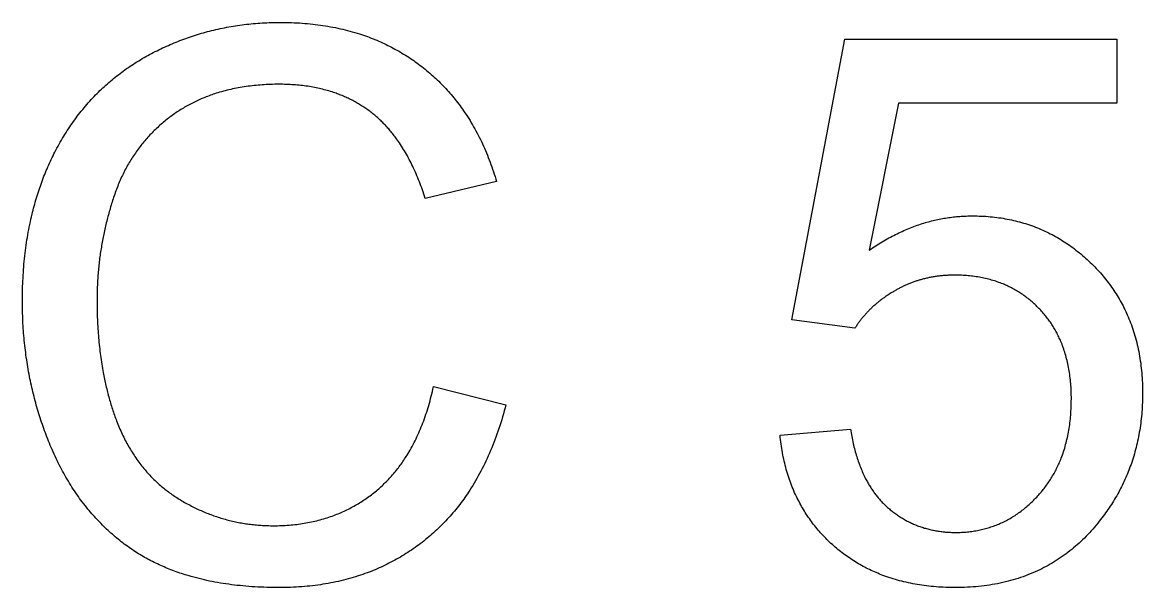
# Model space of a CAD drawing. Extents: x -140 to 139, y -60 to 60.
# Drawn here: x 39.29 to 45.44, y 30.45 to 33.55 of the extents above; entities that cross this region are included whole.
import ezdxf

# ---------------------------------------------------------------- set-up
doc = ezdxf.new("R2010")
doc.units = 0
doc.layers.add('ENGRAVE', color=5, linetype='Continuous')

msp = doc.modelspace()

# ---------------------------------------------------------------- linework, layer by layer
at = {"layer": 'ENGRAVE', "color": 5}
for points in [[(39.9778, 33.369), (39.988, 33.3745), (39.9981, 33.3799), (40.0083, 33.3853), (40.0185, 33.3906), (40.0288, 33.3958), (40.039, 33.4008), (40.0493, 33.4058), (40.0597, 33.4108), (40.07, 33.4156), (40.0804, 33.4203), (40.0909, 33.425), (40.1013, 33.4296), (40.1118, 33.4341), (40.1223, 33.4385), (40.1329, 33.4428), (40.1435, 33.4471), (40.1541, 33.4512), (40.1647, 33.4553), (40.1754, 33.4593), (40.1861, 33.4632), (40.1968, 33.467), (40.2076, 33.4707), (40.2184, 33.4744), (40.2292, 33.4779), (40.2401, 33.4814), (40.251, 33.4848), (40.2619, 33.4881), (40.2728, 33.4913), (40.2837, 33.4945), (40.2946, 33.4975), (40.3057, 33.5005), (40.3169, 33.5034), (40.3284, 33.5063), (40.3401, 33.5091), (40.3519, 33.5119), (40.3637, 33.5146), (40.3755, 33.5172), (40.3874, 33.5196), (40.3992, 33.522), (40.4111, 33.5243), (40.423, 33.5265), (40.4349, 33.5286), (40.4469, 33.5306), (40.4589, 33.5325), (40.471, 33.5343), (40.4831, 33.536), (40.4952, 33.5377), (40.5073, 33.5392), (40.5195, 33.5407), (40.5317, 33.542), (40.544, 33.5433), (40.5563, 33.5444), (40.5686, 33.5455), (40.581, 33.5465), (40.5933, 33.5474), (40.6058, 33.5482), (40.6182, 33.5489), (40.6307, 33.5495), (40.6432, 33.55), (40.6558, 33.5504), (40.6684, 33.5507), (40.681, 33.5509), (40.6937, 33.551), (40.7063, 33.5512)], [(40.7063, 33.5512), (40.7214, 33.551), (40.7365, 33.5508), (40.7516, 33.5505), (40.7665, 33.5501), (40.7813, 33.5496), (40.7961, 33.5488), (40.8108, 33.548), (40.8253, 33.547), (40.8399, 33.5459), (40.8543, 33.5446), (40.8686, 33.5433), (40.8829, 33.5418), (40.8971, 33.5401), (40.9112, 33.5384), (40.9252, 33.5365), (40.9391, 33.5344), (40.953, 33.5323), (40.9667, 33.53), (40.9804, 33.5276), (40.9941, 33.525), (41.0076, 33.5223), (41.0211, 33.5195), (41.0344, 33.5166), (41.0477, 33.5135), (41.0608, 33.5104), (41.0738, 33.5071), (41.0869, 33.5036), (41.1, 33.4999), (41.1132, 33.4961), (41.1262, 33.4921), (41.1389, 33.4882), (41.151, 33.4843), (41.1623, 33.4805), (41.1729, 33.4768), (41.1832, 33.4731), (41.1934, 33.4693), (41.2037, 33.4653), (41.214, 33.4613), (41.2244, 33.4571), (41.2348, 33.4528), (41.2451, 33.4484), (41.2552, 33.4439), (41.2653, 33.4394), (41.2753, 33.4348), (41.2852, 33.43), (41.2952, 33.4252), (41.305, 33.4202), (41.3148, 33.4152), (41.3246, 33.4101), (41.3342, 33.4049), (41.3439, 33.3996), (41.3534, 33.3942), (41.3629, 33.3887), (41.3723, 33.3831), (41.3817, 33.3774), (41.3911, 33.3716), (41.4003, 33.3658), (41.4095, 33.3598), (41.4187, 33.3537), (41.4278, 33.3476), (41.4368, 33.3413), (41.4457, 33.3349), (41.4546, 33.3284), (41.4635, 33.322)], [(43.5119, 31.9181), (43.8025, 33.4591)], [(43.8025, 33.4591), (45.2943, 33.4591)], [(45.2943, 33.4591), (45.2943, 33.1071)], [(39.4683, 32.839), (39.4741, 32.8501), (39.48, 32.8612), (39.4859, 32.8722), (39.4919, 32.8831), (39.498, 32.8939), (39.5042, 32.9046), (39.5105, 32.9152), (39.5168, 32.9258), (39.5232, 32.9362), (39.5297, 32.9466), (39.5363, 32.9569), (39.5429, 32.9671), (39.5496, 32.9772), (39.5564, 32.9872), (39.5633, 32.9971), (39.5702, 33.007), (39.5772, 33.0167), (39.5843, 33.0264), (39.5915, 33.036), (39.5988, 33.0455), (39.6061, 33.0549), (39.6135, 33.0642), (39.621, 33.0735), (39.6285, 33.0826), (39.6361, 33.0917), (39.6438, 33.1006), (39.6516, 33.1095), (39.6595, 33.1183), (39.6675, 33.1271), (39.6756, 33.1358), (39.6837, 33.1444), (39.6917, 33.1527), (39.6997, 33.1608), (39.7076, 33.1687), (39.7156, 33.1765), (39.7236, 33.1842), (39.7317, 33.1918), (39.7399, 33.1994), (39.7482, 33.2069), (39.7566, 33.2144), (39.765, 33.2217), (39.7735, 33.229), (39.782, 33.2362), (39.7907, 33.2433), (39.7994, 33.2503), (39.8081, 33.2573), (39.817, 33.2642), (39.8259, 33.271), (39.8348, 33.2777), (39.8439, 33.2843), (39.853, 33.2909), (39.8622, 33.2974), (39.8714, 33.3038), (39.8808, 33.3101), (39.8902, 33.3164), (39.8996, 33.3225), (39.9092, 33.3286), (39.9187, 33.3347), (39.9284, 33.3406), (39.9382, 33.3464), (39.948, 33.3522), (39.9579, 33.3578), (39.9679, 33.3634), (39.9778, 33.369)], [(41.4635, 33.322), (41.4724, 33.3151), (41.4813, 33.3083), (41.4901, 33.3014), (41.4989, 33.2944), (41.5076, 33.2873), (41.5161, 33.2802), (41.5246, 33.2729), (41.533, 33.2656), (41.5413, 33.2582), (41.5496, 33.2507), (41.5578, 33.2431), (41.5659, 33.2355), (41.5739, 33.2277), (41.5818, 33.2199), (41.5896, 33.212), (41.5974, 33.2041), (41.6051, 33.196), (41.6127, 33.1879), (41.6202, 33.1797), (41.6277, 33.1714), (41.635, 33.163), (41.6423, 33.1546), (41.6495, 33.146), (41.6566, 33.1374), (41.6637, 33.1287), (41.6707, 33.1198), (41.6776, 33.111), (41.6843, 33.1021), (41.6909, 33.0933), (41.6975, 33.0844), (41.704, 33.0752), (41.7108, 33.0656), (41.7177, 33.0554), (41.7248, 33.0448), (41.732, 33.0339), (41.739, 33.0228), (41.7459, 33.0118), (41.7526, 33.0007), (41.7592, 32.9896), (41.7657, 32.9784), (41.7721, 32.967), (41.7784, 32.9556), (41.7846, 32.944), (41.7907, 32.9323), (41.7967, 32.9205), (41.8026, 32.9086), (41.8084, 32.8967), (41.8141, 32.8846), (41.8197, 32.8724), (41.8251, 32.8601), (41.8305, 32.8477), (41.8358, 32.8352), (41.841, 32.8226), (41.8461, 32.8099), (41.851, 32.7971), (41.8559, 32.7842), (41.8607, 32.7712), (41.8654, 32.7582), (41.8699, 32.7449), (41.8744, 32.7316), (41.8787, 32.7182), (41.8829, 32.7046), (41.8871, 32.691), (41.8912, 32.6774)], [(40.6982, 33.2115), (40.6864, 33.2113), (40.6747, 33.2112), (40.663, 33.211), (40.6514, 33.2107), (40.6398, 33.2103), (40.6284, 33.2097), (40.617, 33.2091), (40.6056, 33.2084), (40.5944, 33.2075), (40.5832, 33.2066), (40.572, 33.2056), (40.561, 33.2045), (40.55, 33.2033), (40.539, 33.202), (40.5281, 33.2006), (40.5173, 33.1991), (40.5066, 33.1975), (40.4959, 33.1958), (40.4853, 33.194), (40.4748, 33.1921), (40.4643, 33.1901), (40.4538, 33.188), (40.4435, 33.1858), (40.4333, 33.1835), (40.4231, 33.1812), (40.413, 33.1787), (40.4029, 33.1762), (40.3928, 33.1735), (40.3826, 33.1706), (40.3724, 33.1677), (40.3626, 33.1647), (40.3534, 33.1618), (40.3448, 33.1591), (40.3368, 33.1564), (40.3292, 33.1537), (40.3216, 33.151), (40.3139, 33.1482), (40.3061, 33.1453), (40.2982, 33.1423), (40.2905, 33.1392), (40.2828, 33.136), (40.2751, 33.1328), (40.2676, 33.1296), (40.2601, 33.1262), (40.2526, 33.1229), (40.2452, 33.1194), (40.2378, 33.1159), (40.2304, 33.1123), (40.2231, 33.1086), (40.2159, 33.1049), (40.2087, 33.1011), (40.2015, 33.0972), (40.1944, 33.0933), (40.1873, 33.0893), (40.1803, 33.0852), (40.1733, 33.0811), (40.1663, 33.0769), (40.1594, 33.0727), (40.1526, 33.0683), (40.1458, 33.0639), (40.1391, 33.0595), (40.1324, 33.0549), (40.1257, 33.0503), (40.119, 33.0457)], [(41.1975, 33.0621), (41.1918, 33.0662), (41.1861, 33.0704), (41.1804, 33.0745), (41.1747, 33.0785), (41.1689, 33.0825), (41.1631, 33.0863), (41.1572, 33.0902), (41.1513, 33.0939), (41.1453, 33.0977), (41.1393, 33.1013), (41.1333, 33.1049), (41.1272, 33.1085), (41.1211, 33.1119), (41.1149, 33.1153), (41.1087, 33.1187), (41.1025, 33.122), (41.0962, 33.1252), (41.0898, 33.1284), (41.0835, 33.1315), (41.0771, 33.1346), (41.0706, 33.1376), (41.0642, 33.1405), (41.0576, 33.1434), (41.051, 33.1462), (41.0443, 33.149), (41.0376, 33.1517), (41.0309, 33.1544), (41.0243, 33.1569), (41.0178, 33.1594), (41.0112, 33.1618), (41.0043, 33.1642), (40.997, 33.1666), (40.989, 33.1692), (40.9806, 33.1719), (40.9718, 33.1746), (40.963, 33.1772), (40.9542, 33.1796), (40.9455, 33.1819), (40.9368, 33.1841), (40.928, 33.1863), (40.9192, 33.1883), (40.9102, 33.1903), (40.9012, 33.1922), (40.8921, 33.194), (40.883, 33.1957), (40.8738, 33.1973), (40.8645, 33.1988), (40.8552, 33.2003), (40.8459, 33.2016), (40.8364, 33.2029), (40.827, 33.2041), (40.8174, 33.2052), (40.8078, 33.2062), (40.7981, 33.2071), (40.7884, 33.2079), (40.7786, 33.2087), (40.7688, 33.2093), (40.7589, 33.2099), (40.7489, 33.2104), (40.7389, 33.2108), (40.7288, 33.211), (40.7186, 33.2112), (40.7084, 33.2114), (40.6982, 33.2115)], [(41.5003, 32.5853), (41.4965, 32.597), (41.4926, 32.6087), (41.4887, 32.6203), (41.4847, 32.6318), (41.4806, 32.6432), (41.4765, 32.6544), (41.4723, 32.6656), (41.4681, 32.6765), (41.4638, 32.6874), (41.4594, 32.6982), (41.4549, 32.7088), (41.4505, 32.7194), (41.4459, 32.7298), (41.4413, 32.7401), (41.4366, 32.7503), (41.4318, 32.7603), (41.427, 32.7702), (41.4222, 32.7801), (41.4172, 32.7898), (41.4122, 32.7994), (41.4072, 32.8089), (41.402, 32.8183), (41.3968, 32.8275), (41.3916, 32.8366), (41.3864, 32.8455), (41.3811, 32.8543), (41.3757, 32.8631), (41.3701, 32.8719), (41.3642, 32.8808), (41.3584, 32.8896), (41.3527, 32.8979), (41.3475, 32.9054), (41.3428, 32.9119), (41.3386, 32.9177), (41.3346, 32.9231), (41.3305, 32.9284), (41.3264, 32.9338), (41.322, 32.9393), (41.3176, 32.9449), (41.3131, 32.9504), (41.3086, 32.9558), (41.3041, 32.9611), (41.2996, 32.9663), (41.2951, 32.9715), (41.2905, 32.9766), (41.2859, 32.9816), (41.2813, 32.9866), (41.2766, 32.9916), (41.2719, 32.9964), (41.2672, 33.0012), (41.2624, 33.006), (41.2576, 33.0107), (41.2528, 33.0153), (41.2479, 33.0198), (41.243, 33.0243), (41.2381, 33.0288), (41.2331, 33.0332), (41.2281, 33.0375), (41.2231, 33.0417), (41.218, 33.0459), (41.2129, 33.05), (41.2078, 33.0541), (41.2026, 33.0581), (41.1975, 33.0621)], [(44.0972, 33.1071), (43.9355, 32.3008)], [(45.2943, 33.1071), (44.0972, 33.1071)], [(40.119, 33.0457), (40.112, 33.0406), (40.105, 33.0354), (40.0981, 33.0302), (40.0912, 33.025), (40.0844, 33.0196), (40.0777, 33.0143), (40.071, 33.0088), (40.0644, 33.0033), (40.0579, 32.9978), (40.0514, 32.9922), (40.045, 32.9866), (40.0386, 32.9809), (40.0323, 32.9751), (40.0261, 32.9693), (40.02, 32.9635), (40.0139, 32.9575), (40.0079, 32.9516), (40.0019, 32.9455), (39.996, 32.9395), (39.9902, 32.9333), (39.9844, 32.9272), (39.9787, 32.9209), (39.9731, 32.9146), (39.9675, 32.9083), (39.962, 32.9019), (39.9565, 32.8954), (39.9511, 32.8889), (39.9458, 32.8824), (39.9406, 32.8758), (39.9355, 32.8692), (39.9303, 32.8625), (39.9252, 32.8556), (39.9201, 32.8486), (39.915, 32.8414), (39.9099, 32.8342), (39.9049, 32.8269), (39.9, 32.8195), (39.8951, 32.8121), (39.8904, 32.8047), (39.8857, 32.7972), (39.881, 32.7896), (39.8765, 32.782), (39.872, 32.7743), (39.8675, 32.7666), (39.8632, 32.7588), (39.8589, 32.7509), (39.8547, 32.743), (39.8505, 32.735), (39.8465, 32.727), (39.8425, 32.7189), (39.8385, 32.7108), (39.8346, 32.7026), (39.8309, 32.6943), (39.8271, 32.686), (39.8235, 32.6776), (39.8199, 32.6692), (39.8163, 32.6607), (39.8129, 32.6521), (39.8095, 32.6435), (39.8062, 32.6348), (39.803, 32.6261), (39.7998, 32.6173), (39.7967, 32.6085), (39.7937, 32.5996)], [(39.2902, 32.0225), (39.2904, 32.0384), (39.2905, 32.0543), (39.2908, 32.0701), (39.2911, 32.0858), (39.2915, 32.1015), (39.2921, 32.1171), (39.2928, 32.1326), (39.2936, 32.148), (39.2944, 32.1634), (39.2954, 32.1787), (39.2965, 32.1939), (39.2977, 32.2091), (39.299, 32.2242), (39.3004, 32.2392), (39.3019, 32.2542), (39.3035, 32.2691), (39.3052, 32.2839), (39.307, 32.2986), (39.3089, 32.3133), (39.3109, 32.3279), (39.313, 32.3425), (39.3153, 32.3569), (39.3176, 32.3713), (39.32, 32.3856), (39.3225, 32.3998), (39.3251, 32.4139), (39.3279, 32.428), (39.3308, 32.4422), (39.3338, 32.4566), (39.337, 32.4708), (39.3401, 32.4846), (39.3432, 32.4977), (39.3461, 32.5098), (39.349, 32.5212), (39.3519, 32.5322), (39.3548, 32.5431), (39.3578, 32.5541), (39.361, 32.5653), (39.3642, 32.5765), (39.3676, 32.5877), (39.3709, 32.5988), (39.3744, 32.6098), (39.3779, 32.6207), (39.3815, 32.6315), (39.3851, 32.6424), (39.3888, 32.6531), (39.3927, 32.6639), (39.3965, 32.6746), (39.4005, 32.6852), (39.4045, 32.6958), (39.4086, 32.7064), (39.4127, 32.7169), (39.417, 32.7273), (39.4213, 32.7377), (39.4257, 32.7481), (39.4301, 32.7584), (39.4346, 32.7686), (39.4392, 32.7788), (39.4439, 32.789), (39.4486, 32.7991), (39.4535, 32.8091), (39.4584, 32.8191), (39.4633, 32.8291), (39.4683, 32.839)], [(41.8912, 32.6774), (41.5003, 32.5853)], [(39.7937, 32.5996), (39.7908, 32.5909), (39.7879, 32.5823), (39.7851, 32.5736), (39.7823, 32.5649), (39.7796, 32.5562), (39.7769, 32.5475), (39.7743, 32.5388), (39.7717, 32.5301), (39.7692, 32.5213), (39.7667, 32.5126), (39.7642, 32.5039), (39.7618, 32.4951), (39.7594, 32.4863), (39.7571, 32.4776), (39.7549, 32.4688), (39.7526, 32.46), (39.7505, 32.4512), (39.7483, 32.4424), (39.7463, 32.4336), (39.7442, 32.4247), (39.7422, 32.4159), (39.7403, 32.407), (39.7384, 32.3982), (39.7365, 32.3893), (39.7347, 32.3805), (39.7329, 32.3716), (39.7312, 32.3627), (39.7295, 32.3538), (39.7279, 32.3449), (39.7263, 32.336), (39.7248, 32.3271), (39.7233, 32.3181), (39.7218, 32.3091), (39.7204, 32.3001), (39.719, 32.291), (39.7177, 32.2819), (39.7164, 32.2728), (39.7152, 32.2638), (39.714, 32.2547), (39.7129, 32.2456), (39.7118, 32.2365), (39.7108, 32.2274), (39.7098, 32.2182), (39.7088, 32.2091), (39.7079, 32.2), (39.707, 32.1908), (39.7062, 32.1817), (39.7055, 32.1725), (39.7047, 32.1633), (39.7041, 32.1541), (39.7034, 32.1449), (39.7029, 32.1357), (39.7023, 32.1265), (39.7018, 32.1173), (39.7014, 32.1081), (39.701, 32.0988), (39.7007, 32.0896), (39.7003, 32.0803), (39.7001, 32.071), (39.6999, 32.0618), (39.6997, 32.0525), (39.6996, 32.0432), (39.6996, 32.0339), (39.6995, 32.0246)], [(43.9355, 32.3008), (43.9444, 32.3069), (43.9533, 32.3129), (43.9622, 32.3189), (43.9712, 32.3248), (43.9801, 32.3305), (43.9891, 32.3361), (43.998, 32.3417), (44.007, 32.3471), (44.016, 32.3524), (44.0251, 32.3576), (44.0341, 32.3627), (44.0431, 32.3678), (44.0522, 32.3727), (44.0613, 32.3775), (44.0704, 32.3822), (44.0795, 32.3868), (44.0886, 32.3913), (44.0977, 32.3957), (44.1068, 32.4), (44.116, 32.4043), (44.1252, 32.4084), (44.1344, 32.4124), (44.1436, 32.4163), (44.1528, 32.4201), (44.162, 32.4237), (44.1712, 32.4273), (44.1805, 32.4308), (44.1898, 32.4342), (44.1993, 32.4376), (44.2087, 32.4408), (44.218, 32.4439), (44.2271, 32.4468), (44.2358, 32.4495), (44.2442, 32.452), (44.2525, 32.4544), (44.2608, 32.4567), (44.2692, 32.4589), (44.2777, 32.4611), (44.2862, 32.4633), (44.2948, 32.4653), (44.3033, 32.4672), (44.3118, 32.4691), (44.3204, 32.4709), (44.3289, 32.4726), (44.3375, 32.4742), (44.346, 32.4757), (44.3546, 32.4771), (44.3632, 32.4785), (44.3718, 32.4798), (44.3805, 32.481), (44.3891, 32.4821), (44.3977, 32.4831), (44.4064, 32.4841), (44.4151, 32.485), (44.4237, 32.4857), (44.4324, 32.4864), (44.4411, 32.4871), (44.4499, 32.4876), (44.4586, 32.4881), (44.4673, 32.4884), (44.4761, 32.4887), (44.4848, 32.4889), (44.4936, 32.489), (44.5024, 32.4891)], [(44.5024, 32.4891), (44.5147, 32.4889), (44.5271, 32.4887), (44.5394, 32.4884), (44.5516, 32.488), (44.5638, 32.4874), (44.5759, 32.4867), (44.5879, 32.4858), (44.5998, 32.4847), (44.6117, 32.4836), (44.6236, 32.4823), (44.6354, 32.4808), (44.6471, 32.4793), (44.6588, 32.4776), (44.6704, 32.4757), (44.6819, 32.4738), (44.6934, 32.4717), (44.7048, 32.4694), (44.7161, 32.467), (44.7274, 32.4645), (44.7387, 32.4619), (44.7498, 32.4591), (44.7609, 32.4561), (44.772, 32.4531), (44.783, 32.4499), (44.7939, 32.4465), (44.8047, 32.4431), (44.8155, 32.4395), (44.8263, 32.4357), (44.837, 32.4318), (44.8477, 32.4278), (44.8582, 32.4236), (44.8686, 32.4194), (44.8789, 32.415), (44.889, 32.4106), (44.899, 32.406), (44.909, 32.4013), (44.9189, 32.3965), (44.9288, 32.3915), (44.9387, 32.3864), (44.9484, 32.3812), (44.9582, 32.3759), (44.9678, 32.3704), (44.9774, 32.3648), (44.9869, 32.359), (44.9964, 32.3531), (45.0058, 32.3471), (45.0152, 32.341), (45.0245, 32.3347), (45.0338, 32.3284), (45.0429, 32.3218), (45.0521, 32.3152), (45.0611, 32.3084), (45.0701, 32.3015), (45.0791, 32.2944), (45.088, 32.2873), (45.0968, 32.28), (45.1056, 32.2726), (45.1143, 32.265), (45.123, 32.2573), (45.1316, 32.2495), (45.1401, 32.2415), (45.1486, 32.2334), (45.157, 32.2252), (45.1654, 32.2169)], [(45.1654, 32.2169), (45.1733, 32.2088), (45.1811, 32.2006), (45.1888, 32.1925), (45.1964, 32.1842), (45.2039, 32.1759), (45.2112, 32.1675), (45.2184, 32.159), (45.2255, 32.1504), (45.2325, 32.1418), (45.2393, 32.1331), (45.2461, 32.1244), (45.2527, 32.1155), (45.2592, 32.1066), (45.2656, 32.0977), (45.2719, 32.0887), (45.278, 32.0796), (45.2841, 32.0704), (45.29, 32.0612), (45.2958, 32.0519), (45.3015, 32.0425), (45.307, 32.0331), (45.3125, 32.0236), (45.3178, 32.014), (45.323, 32.0044), (45.3281, 31.9946), (45.3331, 31.9848), (45.338, 31.975), (45.3427, 31.9651), (45.3472, 31.9554), (45.3516, 31.9455), (45.356, 31.9354), (45.3604, 31.9248), (45.3649, 31.9138), (45.3694, 31.9022), (45.3738, 31.8905), (45.378, 31.8786), (45.3821, 31.8667), (45.386, 31.8549), (45.3897, 31.843), (45.3933, 31.831), (45.3967, 31.8189), (45.4, 31.8067), (45.4032, 31.7944), (45.4062, 31.782), (45.4091, 31.7696), (45.4118, 31.7571), (45.4143, 31.7444), (45.4168, 31.7318), (45.419, 31.719), (45.4212, 31.7061), (45.4231, 31.6931), (45.425, 31.6801), (45.4267, 31.667), (45.4282, 31.6538), (45.4296, 31.6405), (45.4308, 31.6271), (45.432, 31.6137), (45.4329, 31.6001), (45.4337, 31.5865), (45.4344, 31.5728), (45.4348, 31.5589), (45.4351, 31.545), (45.4354, 31.531), (45.4355, 31.5171)], [(44.4042, 32.1637), (44.3984, 32.1637), (44.3927, 32.1636), (44.3869, 32.1635), (44.3812, 32.1634), (44.3755, 32.1632), (44.3698, 32.1629), (44.3642, 32.1627), (44.3585, 32.1623), (44.3529, 32.162), (44.3473, 32.1616), (44.3417, 32.1611), (44.3362, 32.1606), (44.3306, 32.1601), (44.3251, 32.1595), (44.3196, 32.1589), (44.3141, 32.1582), (44.3086, 32.1575), (44.3032, 32.1567), (44.2977, 32.1559), (44.2923, 32.1551), (44.2869, 32.1542), (44.2815, 32.1533), (44.2762, 32.1523), (44.2708, 32.1513), (44.2655, 32.1503), (44.2602, 32.1492), (44.2549, 32.148), (44.2496, 32.1468), (44.2443, 32.1456), (44.239, 32.1443), (44.2338, 32.143), (44.2287, 32.1417), (44.2238, 32.1403), (44.219, 32.139), (44.2143, 32.1376), (44.2096, 32.1363), (44.2049, 32.1348), (44.2002, 32.1333), (44.1955, 32.1318), (44.1908, 32.1303), (44.1861, 32.1287), (44.1814, 32.127), (44.1768, 32.1254), (44.1721, 32.1237), (44.1675, 32.1219), (44.1629, 32.1202), (44.1584, 32.1183), (44.1538, 32.1165), (44.1492, 32.1146), (44.1447, 32.1127), (44.1402, 32.1107), (44.1357, 32.1087), (44.1312, 32.1067), (44.1267, 32.1046), (44.1223, 32.1025), (44.1178, 32.1004), (44.1134, 32.0982), (44.109, 32.096), (44.1046, 32.0937), (44.1002, 32.0914), (44.0959, 32.0891), (44.0915, 32.0867), (44.0872, 32.0843), (44.0829, 32.0819)], [(44.8666, 31.9816), (44.8614, 31.9868), (44.8562, 31.9921), (44.8509, 31.9972), (44.8456, 32.0023), (44.8403, 32.0073), (44.8348, 32.0122), (44.8294, 32.0171), (44.8238, 32.0218), (44.8183, 32.0265), (44.8127, 32.0311), (44.807, 32.0356), (44.8013, 32.04), (44.7955, 32.0444), (44.7897, 32.0487), (44.7839, 32.0529), (44.778, 32.057), (44.772, 32.0611), (44.766, 32.065), (44.76, 32.0689), (44.7539, 32.0727), (44.7478, 32.0765), (44.7416, 32.0801), (44.7354, 32.0837), (44.7291, 32.0872), (44.7227, 32.0907), (44.7163, 32.094), (44.7099, 32.0973), (44.7035, 32.1004), (44.6971, 32.1035), (44.6907, 32.1065), (44.6841, 32.1094), (44.6772, 32.1124), (44.6698, 32.1154), (44.6622, 32.1185), (44.6544, 32.1215), (44.6464, 32.1244), (44.6385, 32.1272), (44.6306, 32.1299), (44.6227, 32.1324), (44.6147, 32.1348), (44.6067, 32.1372), (44.5986, 32.1394), (44.5904, 32.1416), (44.5821, 32.1437), (44.5738, 32.1456), (44.5654, 32.1475), (44.5569, 32.1492), (44.5484, 32.1509), (44.5399, 32.1524), (44.5313, 32.1539), (44.5226, 32.1552), (44.5138, 32.1565), (44.505, 32.1576), (44.4962, 32.1587), (44.4872, 32.1596), (44.4782, 32.1605), (44.4692, 32.1613), (44.4601, 32.1619), (44.4509, 32.1625), (44.4417, 32.1629), (44.4324, 32.1632), (44.423, 32.1634), (44.4136, 32.1636), (44.4042, 32.1637)], [(44.0829, 32.0819), (44.0783, 32.0792), (44.0737, 32.0766), (44.0691, 32.074), (44.0646, 32.0713), (44.0601, 32.0686), (44.0556, 32.0659), (44.0512, 32.0631), (44.0468, 32.0604), (44.0425, 32.0576), (44.0381, 32.0547), (44.0338, 32.0519), (44.0296, 32.049), (44.0253, 32.0461), (44.0211, 32.0432), (44.017, 32.0402), (44.0128, 32.0372), (44.0087, 32.0342), (44.0046, 32.0312), (44.0006, 32.0281), (43.9966, 32.0251), (43.9926, 32.0219), (43.9887, 32.0188), (43.9848, 32.0156), (43.9809, 32.0125), (43.977, 32.0093), (43.9732, 32.006), (43.9695, 32.0028), (43.9657, 31.9995), (43.9619, 31.9961), (43.9582, 31.9927), (43.9545, 31.9894), (43.951, 31.986), (43.9476, 31.9828), (43.9443, 31.9796), (43.941, 31.9764), (43.9378, 31.9732), (43.9346, 31.9699), (43.9314, 31.9666), (43.9282, 31.9633), (43.925, 31.96), (43.9219, 31.9566), (43.9188, 31.9532), (43.9157, 31.9498), (43.9127, 31.9464), (43.9097, 31.9429), (43.9067, 31.9395), (43.9037, 31.936), (43.9008, 31.9324), (43.8979, 31.9289), (43.895, 31.9253), (43.8922, 31.9218), (43.8894, 31.9181), (43.8866, 31.9145), (43.8838, 31.9109), (43.8811, 31.9072), (43.8784, 31.9035), (43.8757, 31.8998), (43.8731, 31.896), (43.8705, 31.8923), (43.8679, 31.8885), (43.8653, 31.8847), (43.8628, 31.8808), (43.8603, 31.877), (43.8578, 31.8731)], [(39.4478, 31.2183), (39.4431, 31.2297), (39.4384, 31.2411), (39.4338, 31.2525), (39.4293, 31.264), (39.4248, 31.2755), (39.4204, 31.287), (39.4161, 31.2985), (39.4119, 31.3101), (39.4077, 31.3217), (39.4036, 31.3333), (39.3996, 31.3449), (39.3956, 31.3566), (39.3917, 31.3683), (39.3879, 31.38), (39.3842, 31.3918), (39.3805, 31.4035), (39.377, 31.4153), (39.3734, 31.4272), (39.37, 31.439), (39.3666, 31.4509), (39.3633, 31.4628), (39.3601, 31.4747), (39.357, 31.4866), (39.3539, 31.4986), (39.3509, 31.5106), (39.3479, 31.5227), (39.3451, 31.5347), (39.3423, 31.5468), (39.3396, 31.5587), (39.337, 31.5708), (39.3344, 31.5829), (39.3319, 31.5953), (39.3294, 31.608), (39.3269, 31.6209), (39.3245, 31.634), (39.3221, 31.6471), (39.3199, 31.6602), (39.3177, 31.6732), (39.3156, 31.6863), (39.3137, 31.6994), (39.3118, 31.7125), (39.3099, 31.7257), (39.3082, 31.7389), (39.3065, 31.7521), (39.3049, 31.7653), (39.3034, 31.7786), (39.302, 31.7919), (39.3007, 31.8053), (39.2994, 31.8186), (39.2982, 31.832), (39.2971, 31.8454), (39.2961, 31.8589), (39.2952, 31.8724), (39.2943, 31.8859), (39.2935, 31.8994), (39.2928, 31.913), (39.2922, 31.9266), (39.2917, 31.9402), (39.2912, 31.9538), (39.2909, 31.9675), (39.2906, 31.9812), (39.2905, 31.995), (39.2903, 32.0087), (39.2902, 32.0225)], [(39.6995, 32.0246), (39.6996, 32.0114), (39.6997, 31.9982), (39.6998, 31.985), (39.7001, 31.9719), (39.7003, 31.9589), (39.7007, 31.946), (39.7011, 31.9331), (39.7016, 31.9203), (39.7022, 31.9075), (39.7028, 31.8948), (39.7035, 31.8821), (39.7043, 31.8695), (39.7051, 31.8569), (39.706, 31.8444), (39.707, 31.832), (39.708, 31.8196), (39.7091, 31.8073), (39.7103, 31.7951), (39.7115, 31.7829), (39.7128, 31.7707), (39.7142, 31.7586), (39.7156, 31.7466), (39.7171, 31.7346), (39.7187, 31.7227), (39.7203, 31.711), (39.7219, 31.6993), (39.7237, 31.6875), (39.7256, 31.6757), (39.7275, 31.6637), (39.7296, 31.6518), (39.7316, 31.6403), (39.7335, 31.6295), (39.7354, 31.6197), (39.7372, 31.6106), (39.7389, 31.6018), (39.7407, 31.5932), (39.7426, 31.5844), (39.7445, 31.5754), (39.7465, 31.5664), (39.7486, 31.5574), (39.7506, 31.5485), (39.7527, 31.5397), (39.7549, 31.531), (39.7571, 31.5223), (39.7593, 31.5136), (39.7616, 31.5049), (39.7639, 31.4963), (39.7663, 31.4877), (39.7687, 31.4791), (39.7712, 31.4706), (39.7737, 31.4622), (39.7762, 31.4537), (39.7788, 31.4453), (39.7814, 31.437), (39.7841, 31.4286), (39.7868, 31.4204), (39.7895, 31.4121), (39.7923, 31.4039), (39.7952, 31.3957), (39.7981, 31.3876), (39.801, 31.3795), (39.804, 31.3714), (39.807, 31.3634), (39.81, 31.3554)], [(45.0447, 31.4843), (45.0446, 31.4951), (45.0444, 31.5059), (45.0442, 31.5166), (45.0438, 31.5272), (45.0434, 31.5378), (45.0428, 31.5483), (45.0421, 31.5586), (45.0413, 31.5689), (45.0404, 31.5791), (45.0394, 31.5893), (45.0382, 31.5993), (45.037, 31.6093), (45.0357, 31.6192), (45.0343, 31.629), (45.0327, 31.6388), (45.0311, 31.6484), (45.0293, 31.658), (45.0275, 31.6675), (45.0255, 31.6769), (45.0234, 31.6863), (45.0212, 31.6956), (45.0189, 31.7048), (45.0165, 31.7139), (45.014, 31.7229), (45.0115, 31.7317), (45.0088, 31.7405), (45.006, 31.7493), (45.003, 31.7582), (44.9998, 31.7671), (44.9966, 31.7758), (44.9934, 31.7843), (44.9902, 31.7922), (44.9873, 31.7994), (44.9844, 31.8061), (44.9816, 31.8125), (44.9787, 31.8188), (44.9757, 31.8252), (44.9725, 31.8316), (44.9693, 31.8381), (44.966, 31.8445), (44.9626, 31.8509), (44.9592, 31.8571), (44.9558, 31.8633), (44.9522, 31.8694), (44.9486, 31.8755), (44.9449, 31.8816), (44.9412, 31.8876), (44.9373, 31.8935), (44.9334, 31.8994), (44.9295, 31.9053), (44.9254, 31.9111), (44.9213, 31.9168), (44.9171, 31.9225), (44.9129, 31.9281), (44.9086, 31.9337), (44.9042, 31.9392), (44.8998, 31.9447), (44.8952, 31.9501), (44.8907, 31.9555), (44.886, 31.9608), (44.8812, 31.9661), (44.8764, 31.9713), (44.8715, 31.9764), (44.8666, 31.9816)], [(43.8578, 31.8731), (43.5119, 31.9181)], [(41.2323, 30.9809), (41.2385, 30.9862), (41.2447, 30.9916), (41.2509, 30.997), (41.2571, 31.0025), (41.2632, 31.008), (41.2692, 31.0137), (41.2751, 31.0194), (41.281, 31.0252), (41.2869, 31.031), (41.2926, 31.0369), (41.2984, 31.0429), (41.3041, 31.049), (41.3097, 31.0551), (41.3152, 31.0613), (41.3208, 31.0675), (41.3262, 31.0739), (41.3316, 31.0803), (41.337, 31.0868), (41.3422, 31.0933), (41.3475, 31.0999), (41.3526, 31.1066), (41.3577, 31.1133), (41.3628, 31.1201), (41.3678, 31.127), (41.3728, 31.1341), (41.3778, 31.1412), (41.3826, 31.1483), (41.3873, 31.1553), (41.3918, 31.1622), (41.3963, 31.1691), (41.4009, 31.1765), (41.4059, 31.1847), (41.4113, 31.1937), (41.4169, 31.2035), (41.4228, 31.2137), (41.4285, 31.2241), (41.434, 31.2344), (41.4394, 31.2447), (41.4445, 31.255), (41.4496, 31.2654), (41.4546, 31.276), (41.4596, 31.2867), (41.4645, 31.2975), (41.4693, 31.3085), (41.474, 31.3196), (41.4786, 31.3308), (41.4831, 31.3421), (41.4875, 31.3535), (41.4918, 31.365), (41.496, 31.3767), (41.5001, 31.3884), (41.5041, 31.4003), (41.5081, 31.4123), (41.5119, 31.4244), (41.5157, 31.4366), (41.5194, 31.449), (41.5229, 31.4614), (41.5264, 31.474), (41.5298, 31.4867), (41.5331, 31.4995), (41.5363, 31.5125), (41.5393, 31.5255), (41.5424, 31.5387), (41.5454, 31.5518)], [(41.5454, 31.5518), (41.9424, 31.4516)], [(44.8605, 30.9523), (44.8656, 30.958), (44.8707, 30.9637), (44.8757, 30.9695), (44.8807, 30.9753), (44.8856, 30.9812), (44.8903, 30.9871), (44.8951, 30.9931), (44.8997, 30.9991), (44.9043, 31.0052), (44.9088, 31.0114), (44.9132, 31.0176), (44.9175, 31.0238), (44.9218, 31.0301), (44.926, 31.0365), (44.9301, 31.0429), (44.9342, 31.0493), (44.9382, 31.0559), (44.9421, 31.0624), (44.9459, 31.069), (44.9497, 31.0757), (44.9534, 31.0824), (44.957, 31.0892), (44.9605, 31.096), (44.964, 31.1029), (44.9674, 31.1099), (44.9708, 31.1169), (44.974, 31.124), (44.9772, 31.1309), (44.9802, 31.1378), (44.9831, 31.1447), (44.9861, 31.152), (44.9892, 31.1598), (44.9924, 31.1682), (44.9957, 31.1772), (44.999, 31.1866), (45.0022, 31.196), (45.0052, 31.2054), (45.0081, 31.2147), (45.0108, 31.2241), (45.0134, 31.2335), (45.016, 31.243), (45.0184, 31.2527), (45.0208, 31.2624), (45.023, 31.2722), (45.0251, 31.2821), (45.0271, 31.292), (45.029, 31.3021), (45.0308, 31.3122), (45.0325, 31.3223), (45.0341, 31.3326), (45.0355, 31.3429), (45.0369, 31.3534), (45.0381, 31.3638), (45.0393, 31.3744), (45.0403, 31.3851), (45.0412, 31.3958), (45.042, 31.4066), (45.0427, 31.4174), (45.0433, 31.4284), (45.0438, 31.4394), (45.0441, 31.4506), (45.0444, 31.4618), (45.0445, 31.473), (45.0447, 31.4843)], [(45.4355, 31.5171), (45.4354, 31.504), (45.4352, 31.4909), (45.4349, 31.4778), (45.4345, 31.4649), (45.434, 31.4519), (45.4333, 31.4391), (45.4325, 31.4263), (45.4316, 31.4136), (45.4305, 31.4009), (45.4293, 31.3883), (45.428, 31.3757), (45.4266, 31.3632), (45.4251, 31.3508), (45.4234, 31.3384), (45.4216, 31.3261), (45.4197, 31.3138), (45.4176, 31.3016), (45.4154, 31.2894), (45.4131, 31.2773), (45.4107, 31.2653), (45.4082, 31.2533), (45.4055, 31.2414), (45.4027, 31.2295), (45.3998, 31.2177), (45.3968, 31.206), (45.3936, 31.1943), (45.3903, 31.1827), (45.3869, 31.171), (45.3833, 31.1594), (45.3796, 31.1478), (45.3758, 31.1364), (45.372, 31.1253), (45.3682, 31.1145), (45.3643, 31.104), (45.3604, 31.0937), (45.3563, 31.0835), (45.3522, 31.0732), (45.3479, 31.0629), (45.3434, 31.0526), (45.3389, 31.0424), (45.3343, 31.0323), (45.3296, 31.0222), (45.3247, 31.0122), (45.3198, 31.0022), (45.3147, 30.9923), (45.3096, 30.9824), (45.3043, 30.9725), (45.2989, 30.9628), (45.2934, 30.953), (45.2878, 30.9433), (45.2821, 30.9337), (45.2763, 30.9241), (45.2704, 30.9146), (45.2644, 30.9051), (45.2582, 30.8957), (45.252, 30.8863), (45.2457, 30.877), (45.2392, 30.8677), (45.2326, 30.8585), (45.2259, 30.8493), (45.2191, 30.8402), (45.2122, 30.8311), (45.2052, 30.8221), (45.1982, 30.8131)], [(41.9424, 31.4516), (41.9379, 31.435), (41.9335, 31.4184), (41.9289, 31.4019), (41.9243, 31.3856), (41.9195, 31.3694), (41.9146, 31.3534), (41.9095, 31.3375), (41.9043, 31.3217), (41.8991, 31.3061), (41.8936, 31.2906), (41.8881, 31.2753), (41.8825, 31.2601), (41.8767, 31.245), (41.8709, 31.2301), (41.8649, 31.2153), (41.8588, 31.2006), (41.8525, 31.1861), (41.8462, 31.1717), (41.8397, 31.1574), (41.8332, 31.1433), (41.8264, 31.1293), (41.8196, 31.1154), (41.8127, 31.1017), (41.8057, 31.0882), (41.7986, 31.0748), (41.7913, 31.0616), (41.7839, 31.0484), (41.7763, 31.0352), (41.7684, 31.022), (41.7604, 31.0089), (41.7525, 30.9963), (41.745, 30.9845), (41.7379, 30.9736), (41.7311, 30.9635), (41.7245, 30.9538), (41.7179, 30.9443), (41.711, 30.9347), (41.7039, 30.925), (41.6967, 30.9153), (41.6894, 30.9057), (41.6821, 30.8962), (41.6747, 30.8868), (41.6673, 30.8776), (41.6598, 30.8685), (41.6521, 30.8594), (41.6444, 30.8505), (41.6367, 30.8416), (41.6288, 30.8328), (41.6208, 30.8241), (41.6128, 30.8155), (41.6047, 30.807), (41.5965, 30.7985), (41.5883, 30.7902), (41.5799, 30.782), (41.5715, 30.7738), (41.563, 30.7658), (41.5545, 30.7578), (41.5458, 30.7499), (41.5371, 30.7421), (41.5282, 30.7345), (41.5193, 30.7269), (41.5103, 30.7194), (41.5012, 30.712), (41.4922, 30.7046)], [(39.81, 31.3554), (39.8138, 31.3461), (39.8176, 31.3369), (39.8215, 31.3277), (39.8254, 31.3185), (39.8294, 31.3095), (39.8335, 31.3005), (39.8376, 31.2917), (39.8418, 31.2829), (39.8461, 31.2742), (39.8504, 31.2656), (39.8548, 31.257), (39.8593, 31.2485), (39.8639, 31.2401), (39.8685, 31.2318), (39.8731, 31.2236), (39.8779, 31.2154), (39.8827, 31.2073), (39.8876, 31.1993), (39.8925, 31.1914), (39.8975, 31.1835), (39.9026, 31.1757), (39.9077, 31.168), (39.9129, 31.1604), (39.9182, 31.1529), (39.9235, 31.1454), (39.9289, 31.1381), (39.9344, 31.1308), (39.94, 31.1235), (39.9457, 31.1162), (39.9514, 31.109), (39.9572, 31.102), (39.9628, 31.0953), (39.9682, 31.089), (39.9736, 31.0829), (39.9789, 31.077), (39.9842, 31.0711), (39.9896, 31.0653), (39.9951, 31.0595), (40.0008, 31.0537), (40.0064, 31.0479), (40.0121, 31.0423), (40.0179, 31.0367), (40.0237, 31.0312), (40.0295, 31.0257), (40.0354, 31.0203), (40.0414, 31.015), (40.0474, 31.0097), (40.0535, 31.0045), (40.0596, 30.9994), (40.0658, 30.9943), (40.072, 30.9893), (40.0783, 30.9843), (40.0846, 30.9794), (40.091, 30.9746), (40.0975, 30.9698), (40.104, 30.9651), (40.1105, 30.9605), (40.1171, 30.9559), (40.1238, 30.9514), (40.1305, 30.9469), (40.1373, 30.9426), (40.1441, 30.9383), (40.151, 30.934), (40.1579, 30.9297)], [(43.4465, 31.2858), (43.8332, 31.3186)], [(43.7411, 30.678), (43.7336, 30.6849), (43.7261, 30.6918), (43.7186, 30.6988), (43.7113, 30.7058), (43.704, 30.7129), (43.6969, 30.7201), (43.6899, 30.7273), (43.6829, 30.7347), (43.6761, 30.742), (43.6694, 30.7495), (43.6627, 30.757), (43.6562, 30.7645), (43.6497, 30.7722), (43.6434, 30.7799), (43.6371, 30.7877), (43.631, 30.7955), (43.6249, 30.8034), (43.619, 30.8114), (43.6131, 30.8194), (43.6074, 30.8275), (43.6017, 30.8356), (43.5962, 30.8439), (43.5907, 30.8522), (43.5853, 30.8606), (43.58, 30.869), (43.5748, 30.8776), (43.5697, 30.8861), (43.5648, 30.8947), (43.56, 30.9032), (43.5553, 30.9118), (43.5506, 30.9207), (43.5459, 30.9298), (43.5411, 30.9394), (43.5362, 30.9494), (43.5315, 30.9596), (43.5268, 30.9698), (43.5223, 30.9801), (43.5179, 30.9904), (43.5137, 31.0007), (43.5096, 31.0111), (43.5056, 31.0216), (43.5017, 31.0322), (43.498, 31.0429), (43.4943, 31.0537), (43.4908, 31.0646), (43.4874, 31.0755), (43.4841, 31.0865), (43.481, 31.0976), (43.4779, 31.1087), (43.475, 31.12), (43.4722, 31.1313), (43.4695, 31.1427), (43.4669, 31.1542), (43.4645, 31.1658), (43.4621, 31.1774), (43.4599, 31.1891), (43.4578, 31.2009), (43.4558, 31.2128), (43.454, 31.2248), (43.4522, 31.2368), (43.4507, 31.249), (43.4492, 31.2612), (43.4478, 31.2735), (43.4465, 31.2858)], [(43.8332, 31.3186), (43.8349, 31.3085), (43.8365, 31.2985), (43.8382, 31.2886), (43.84, 31.2787), (43.8418, 31.2689), (43.8438, 31.2593), (43.8458, 31.2497), (43.8479, 31.2403), (43.8501, 31.2309), (43.8523, 31.2216), (43.8546, 31.2124), (43.857, 31.2033), (43.8594, 31.1943), (43.8619, 31.1854), (43.8645, 31.1765), (43.8672, 31.1678), (43.8699, 31.1591), (43.8728, 31.1505), (43.8756, 31.1421), (43.8786, 31.1337), (43.8816, 31.1253), (43.8848, 31.1171), (43.8879, 31.109), (43.8912, 31.101), (43.8944, 31.0931), (43.8978, 31.0853), (43.9013, 31.0776), (43.9049, 31.0697), (43.9087, 31.0618), (43.9125, 31.0541), (43.9163, 31.0467), (43.9198, 31.0399), (43.923, 31.034), (43.9259, 31.0287), (43.9287, 31.0237), (43.9315, 31.0188), (43.9345, 31.0138), (43.9376, 31.0087), (43.9407, 31.0036), (43.9439, 30.9985), (43.9472, 30.9935), (43.9504, 30.9885), (43.9537, 30.9837), (43.957, 30.9789), (43.9603, 30.9741), (43.9637, 30.9694), (43.9672, 30.9648), (43.9707, 30.9601), (43.9742, 30.9556), (43.9777, 30.951), (43.9813, 30.9466), (43.985, 30.9421), (43.9886, 30.9378), (43.9924, 30.9334), (43.9961, 30.9292), (43.9999, 30.9249), (44.0037, 30.9208), (44.0076, 30.9166), (44.0115, 30.9126), (44.0155, 30.9085), (44.0195, 30.9046), (44.0236, 30.9007), (44.0276, 30.8968), (44.0317, 30.8929)], [(39.9103, 30.6453), (39.9015, 30.6512), (39.8926, 30.6572), (39.8839, 30.6632), (39.8752, 30.6693), (39.8665, 30.6754), (39.8579, 30.6817), (39.8494, 30.688), (39.841, 30.6945), (39.8326, 30.7009), (39.8243, 30.7075), (39.816, 30.7141), (39.8078, 30.7209), (39.7997, 30.7277), (39.7916, 30.7345), (39.7836, 30.7415), (39.7757, 30.7485), (39.7678, 30.7556), (39.7599, 30.7628), (39.7522, 30.77), (39.7445, 30.7773), (39.7368, 30.7847), (39.7293, 30.7922), (39.7218, 30.7998), (39.7143, 30.8074), (39.7069, 30.8152), (39.6995, 30.823), (39.6922, 30.8308), (39.6851, 30.8387), (39.6781, 30.8465), (39.6711, 30.8545), (39.6641, 30.8626), (39.6569, 30.8712), (39.6494, 30.8802), (39.6417, 30.8897), (39.634, 30.8994), (39.6264, 30.9092), (39.6189, 30.919), (39.6115, 30.9288), (39.6043, 30.9387), (39.5971, 30.9487), (39.59, 30.9588), (39.583, 30.969), (39.576, 30.9794), (39.5691, 30.9898), (39.5623, 31.0003), (39.5555, 31.0109), (39.5489, 31.0216), (39.5423, 31.0324), (39.5358, 31.0433), (39.5294, 31.0543), (39.5231, 31.0654), (39.5168, 31.0766), (39.5106, 31.0879), (39.5045, 31.0992), (39.4985, 31.1107), (39.4926, 31.1223), (39.4867, 31.1339), (39.4809, 31.1457), (39.4752, 31.1575), (39.4696, 31.1695), (39.464, 31.1816), (39.4586, 31.1938), (39.4532, 31.206), (39.4478, 31.2183)], [(40.6675, 30.7885), (40.6784, 30.7887), (40.6892, 30.7888), (40.7001, 30.789), (40.7109, 30.7894), (40.7216, 30.7898), (40.7323, 30.7904), (40.7429, 30.7911), (40.7534, 30.7919), (40.7639, 30.7928), (40.7743, 30.7937), (40.7847, 30.7948), (40.795, 30.796), (40.8053, 30.7973), (40.8155, 30.7987), (40.8257, 30.8002), (40.8358, 30.8018), (40.8458, 30.8036), (40.8558, 30.8054), (40.8658, 30.8073), (40.8757, 30.8093), (40.8855, 30.8114), (40.8953, 30.8137), (40.905, 30.816), (40.9146, 30.8185), (40.9242, 30.821), (40.9337, 30.8236), (40.9432, 30.8264), (40.9527, 30.8293), (40.9623, 30.8323), (40.9717, 30.8354), (40.981, 30.8386), (40.99, 30.8417), (40.9985, 30.8449), (41.0067, 30.848), (41.0148, 30.8512), (41.0228, 30.8544), (41.0308, 30.8577), (41.0388, 30.8612), (41.0469, 30.8648), (41.0549, 30.8684), (41.0628, 30.8721), (41.0706, 30.8759), (41.0785, 30.8798), (41.0862, 30.8838), (41.0939, 30.8878), (41.1016, 30.892), (41.1093, 30.8962), (41.1169, 30.9005), (41.1244, 30.9049), (41.1319, 30.9094), (41.1394, 30.9139), (41.1468, 30.9186), (41.1542, 30.9233), (41.1615, 30.9281), (41.1688, 30.933), (41.176, 30.938), (41.1832, 30.9431), (41.1903, 30.9482), (41.1974, 30.9534), (41.2045, 30.9588), (41.2115, 30.9642), (41.2184, 30.9697), (41.2254, 30.9753), (41.2323, 30.9809)], [(40.1579, 30.9297), (40.1653, 30.9254), (40.1727, 30.9211), (40.1801, 30.9168), (40.1875, 30.9126), (40.1949, 30.9085), (40.2024, 30.9045), (40.2099, 30.9005), (40.2174, 30.8966), (40.2249, 30.8928), (40.2324, 30.8891), (40.24, 30.8854), (40.2476, 30.8817), (40.2552, 30.8782), (40.2628, 30.8747), (40.2704, 30.8713), (40.2781, 30.8679), (40.2857, 30.8647), (40.2934, 30.8615), (40.3011, 30.8583), (40.3089, 30.8553), (40.3166, 30.8523), (40.3244, 30.8493), (40.3322, 30.8465), (40.34, 30.8437), (40.3478, 30.8409), (40.3556, 30.8383), (40.3635, 30.8357), (40.3714, 30.8332), (40.3793, 30.8307), (40.3872, 30.8284), (40.3951, 30.8261), (40.4031, 30.8238), (40.411, 30.8216), (40.419, 30.8195), (40.427, 30.8175), (40.4351, 30.8155), (40.4431, 30.8136), (40.4512, 30.8118), (40.4592, 30.8101), (40.4674, 30.8084), (40.4755, 30.8068), (40.4836, 30.8052), (40.4918, 30.8037), (40.4999, 30.8023), (40.5081, 30.801), (40.5164, 30.7997), (40.5246, 30.7985), (40.5328, 30.7974), (40.5411, 30.7963), (40.5494, 30.7953), (40.5577, 30.7944), (40.566, 30.7935), (40.5744, 30.7927), (40.5828, 30.792), (40.5911, 30.7913), (40.5995, 30.7907), (40.608, 30.7902), (40.6164, 30.7898), (40.6249, 30.7894), (40.6334, 30.7891), (40.6419, 30.7889), (40.6504, 30.7887), (40.6589, 30.7886), (40.6675, 30.7885)], [(44.4103, 30.7517), (44.4185, 30.7518), (44.4266, 30.752), (44.4348, 30.7522), (44.4429, 30.7525), (44.4509, 30.7529), (44.4589, 30.7534), (44.4669, 30.754), (44.4748, 30.7548), (44.4827, 30.7556), (44.4905, 30.7565), (44.4983, 30.7575), (44.5061, 30.7586), (44.5138, 30.7598), (44.5215, 30.7611), (44.5292, 30.7625), (44.5368, 30.764), (44.5443, 30.7655), (44.5519, 30.7672), (44.5594, 30.769), (44.5668, 30.7708), (44.5742, 30.7728), (44.5816, 30.7749), (44.589, 30.777), (44.5963, 30.7793), (44.6035, 30.7816), (44.6108, 30.784), (44.6179, 30.7866), (44.6251, 30.7892), (44.6321, 30.7919), (44.6392, 30.7947), (44.6462, 30.7976), (44.6532, 30.8007), (44.6603, 30.8038), (44.6674, 30.8071), (44.6744, 30.8105), (44.6814, 30.814), (44.6884, 30.8176), (44.6953, 30.8213), (44.7022, 30.8251), (44.709, 30.829), (44.7158, 30.8329), (44.7225, 30.837), (44.7292, 30.8412), (44.7359, 30.8455), (44.7425, 30.8499), (44.7491, 30.8544), (44.7556, 30.859), (44.7621, 30.8636), (44.7686, 30.8684), (44.775, 30.8733), (44.7814, 30.8783), (44.7877, 30.8834), (44.794, 30.8886), (44.8002, 30.8939), (44.8064, 30.8993), (44.8126, 30.9047), (44.8188, 30.9103), (44.8248, 30.916), (44.8309, 30.9218), (44.8369, 30.9277), (44.8428, 30.9337), (44.8487, 30.9398), (44.8546, 30.946), (44.8605, 30.9523)], [(44.0317, 30.8929), (44.0366, 30.8887), (44.0414, 30.8845), (44.0463, 30.8803), (44.0512, 30.8762), (44.0562, 30.8721), (44.0611, 30.8682), (44.0662, 30.8643), (44.0712, 30.8605), (44.0763, 30.8567), (44.0814, 30.853), (44.0865, 30.8494), (44.0917, 30.8459), (44.0968, 30.8424), (44.1021, 30.8389), (44.1073, 30.8356), (44.1126, 30.8323), (44.1179, 30.8291), (44.1232, 30.8259), (44.1286, 30.8228), (44.134, 30.8198), (44.1394, 30.8168), (44.1449, 30.8139), (44.1503, 30.8111), (44.1559, 30.8083), (44.1614, 30.8056), (44.167, 30.803), (44.1726, 30.8004), (44.1782, 30.7979), (44.1838, 30.7955), (44.1895, 30.7931), (44.1952, 30.7908), (44.201, 30.7886), (44.207, 30.7863), (44.2131, 30.7841), (44.2192, 30.782), (44.2254, 30.7799), (44.2316, 30.7779), (44.2378, 30.776), (44.244, 30.7742), (44.2502, 30.7724), (44.2565, 30.7707), (44.2629, 30.7691), (44.2692, 30.7676), (44.2756, 30.7661), (44.2821, 30.7647), (44.2885, 30.7634), (44.295, 30.7621), (44.3015, 30.7609), (44.3081, 30.7598), (44.3147, 30.7588), (44.3213, 30.7578), (44.3279, 30.7569), (44.3346, 30.7561), (44.3413, 30.7553), (44.3481, 30.7546), (44.3549, 30.754), (44.3617, 30.7535), (44.3685, 30.753), (44.3754, 30.7526), (44.3823, 30.7523), (44.3893, 30.7521), (44.3963, 30.7519), (44.4033, 30.7518), (44.4103, 30.7517)], [(45.1982, 30.8131), (45.1893, 30.8023), (45.1805, 30.7916), (45.1716, 30.781), (45.1626, 30.7705), (45.1535, 30.7603), (45.1443, 30.7502), (45.135, 30.7403), (45.1256, 30.7306), (45.116, 30.721), (45.1064, 30.7116), (45.0967, 30.7024), (45.087, 30.6933), (45.0771, 30.6844), (45.0671, 30.6757), (45.057, 30.6671), (45.0468, 30.6587), (45.0366, 30.6504), (45.0262, 30.6423), (45.0157, 30.6344), (45.0052, 30.6267), (44.9945, 30.6191), (44.9838, 30.6117), (44.9729, 30.6044), (44.962, 30.5973), (44.9509, 30.5904), (44.9397, 30.5836), (44.9285, 30.577), (44.9173, 30.5706), (44.906, 30.5644), (44.8946, 30.5584), (44.883, 30.5525), (44.871, 30.5466), (44.8586, 30.5407), (44.8458, 30.5349), (44.8328, 30.5292), (44.8196, 30.5237), (44.8064, 30.5184), (44.7932, 30.5133), (44.7799, 30.5085), (44.7664, 30.5038), (44.7529, 30.4993), (44.7392, 30.495), (44.7254, 30.4909), (44.7115, 30.487), (44.6975, 30.4833), (44.6834, 30.4798), (44.6691, 30.4764), (44.6548, 30.4733), (44.6403, 30.4703), (44.6258, 30.4675), (44.6111, 30.465), (44.5963, 30.4626), (44.5814, 30.4604), (44.5664, 30.4584), (44.5513, 30.4566), (44.5361, 30.4549), (44.5208, 30.4535), (44.5053, 30.4522), (44.4898, 30.4512), (44.4741, 30.4504), (44.4583, 30.4498), (44.4423, 30.4494), (44.4263, 30.4491), (44.4103, 30.4488)], [(41.4922, 30.7046), (41.4826, 30.6973), (41.4731, 30.69), (41.4635, 30.6827), (41.4538, 30.6756), (41.4441, 30.6686), (41.4343, 30.6617), (41.4244, 30.6549), (41.4145, 30.6483), (41.4045, 30.6417), (41.3945, 30.6353), (41.3844, 30.629), (41.3742, 30.6227), (41.364, 30.6166), (41.3537, 30.6106), (41.3433, 30.6047), (41.3329, 30.5989), (41.3224, 30.5932), (41.3118, 30.5877), (41.3012, 30.5822), (41.2906, 30.5769), (41.2799, 30.5716), (41.2691, 30.5665), (41.2582, 30.5615), (41.2473, 30.5566), (41.2362, 30.5518), (41.2251, 30.547), (41.214, 30.5425), (41.203, 30.538), (41.192, 30.5338), (41.181, 30.5296), (41.1696, 30.5254), (41.1577, 30.5212), (41.1451, 30.517), (41.132, 30.5126), (41.1185, 30.5084), (41.105, 30.5043), (41.0915, 30.5003), (41.078, 30.4966), (41.0646, 30.493), (41.051, 30.4896), (41.0374, 30.4863), (41.0236, 30.4831), (41.0097, 30.48), (40.9958, 30.4771), (40.9817, 30.4744), (40.9676, 30.4717), (40.9535, 30.4693), (40.9392, 30.4669), (40.9249, 30.4647), (40.9105, 30.4627), (40.896, 30.4608), (40.8814, 30.459), (40.8667, 30.4574), (40.852, 30.4559), (40.8372, 30.4546), (40.8223, 30.4534), (40.8073, 30.4523), (40.7923, 30.4514), (40.7771, 30.4506), (40.7619, 30.45), (40.7466, 30.4495), (40.7311, 30.4492), (40.7157, 30.449), (40.7002, 30.4488)], [(44.4103, 30.4488), (44.3966, 30.449), (44.3828, 30.4492), (44.3692, 30.4495), (44.3556, 30.4499), (44.3421, 30.4505), (44.3287, 30.4512), (44.3154, 30.452), (44.3022, 30.453), (44.2891, 30.4542), (44.2761, 30.4554), (44.2631, 30.4568), (44.2502, 30.4583), (44.2375, 30.4599), (44.2248, 30.4617), (44.2121, 30.4636), (44.1996, 30.4656), (44.1872, 30.4678), (44.1748, 30.4701), (44.1626, 30.4725), (44.1504, 30.4751), (44.1383, 30.4778), (44.1262, 30.4806), (44.1143, 30.4836), (44.1025, 30.4866), (44.0908, 30.4898), (44.0792, 30.4932), (44.0676, 30.4966), (44.056, 30.5003), (44.0443, 30.5042), (44.0327, 30.5081), (44.0215, 30.5121), (44.0108, 30.516), (44.0009, 30.5198), (43.9916, 30.5235), (43.9826, 30.5272), (43.9737, 30.531), (43.9647, 30.535), (43.9556, 30.539), (43.9466, 30.5432), (43.9375, 30.5475), (43.9286, 30.5519), (43.9198, 30.5563), (43.911, 30.5609), (43.9023, 30.5655), (43.8937, 30.5702), (43.8851, 30.5751), (43.8766, 30.58), (43.8681, 30.585), (43.8597, 30.5901), (43.8514, 30.5953), (43.8431, 30.6006), (43.8349, 30.606), (43.8268, 30.6115), (43.8187, 30.6171), (43.8106, 30.6227), (43.8027, 30.6285), (43.7948, 30.6344), (43.7869, 30.6403), (43.7791, 30.6464), (43.7714, 30.6525), (43.7638, 30.6588), (43.7562, 30.6652), (43.7487, 30.6716), (43.7411, 30.678)], [(40.7002, 30.4488), (40.683, 30.449), (40.6658, 30.4492), (40.6487, 30.4495), (40.6318, 30.4498), (40.6149, 30.4504), (40.5982, 30.4511), (40.5816, 30.4519), (40.5652, 30.4529), (40.5488, 30.4539), (40.5325, 30.4551), (40.5164, 30.4564), (40.5004, 30.4579), (40.4845, 30.4595), (40.4687, 30.4611), (40.453, 30.463), (40.4375, 30.4649), (40.422, 30.467), (40.4067, 30.4692), (40.3915, 30.4715), (40.3764, 30.474), (40.3614, 30.4765), (40.3465, 30.4793), (40.3317, 30.4821), (40.3171, 30.485), (40.3028, 30.488), (40.2885, 30.4912), (40.2742, 30.4945), (40.2598, 30.4981), (40.2451, 30.5018), (40.2307, 30.5057), (40.2169, 30.5095), (40.2042, 30.5131), (40.1929, 30.5165), (40.1828, 30.5196), (40.1733, 30.5226), (40.1639, 30.5257), (40.1542, 30.529), (40.1444, 30.5324), (40.1344, 30.5359), (40.1245, 30.5394), (40.1148, 30.5431), (40.1052, 30.5467), (40.0957, 30.5505), (40.0863, 30.5543), (40.0769, 30.5581), (40.0675, 30.5621), (40.0582, 30.5661), (40.049, 30.5702), (40.0398, 30.5744), (40.0308, 30.5786), (40.0217, 30.5829), (40.0128, 30.5873), (40.0039, 30.5918), (39.9951, 30.5963), (39.9863, 30.6009), (39.9776, 30.6055), (39.9689, 30.6102), (39.9604, 30.615), (39.9519, 30.6199), (39.9434, 30.6248), (39.9351, 30.6299), (39.9268, 30.635), (39.9185, 30.6401), (39.9103, 30.6453)]]:
    msp.add_lwpolyline(points, dxfattribs=at)

doc.saveas('drawing.dxf')
